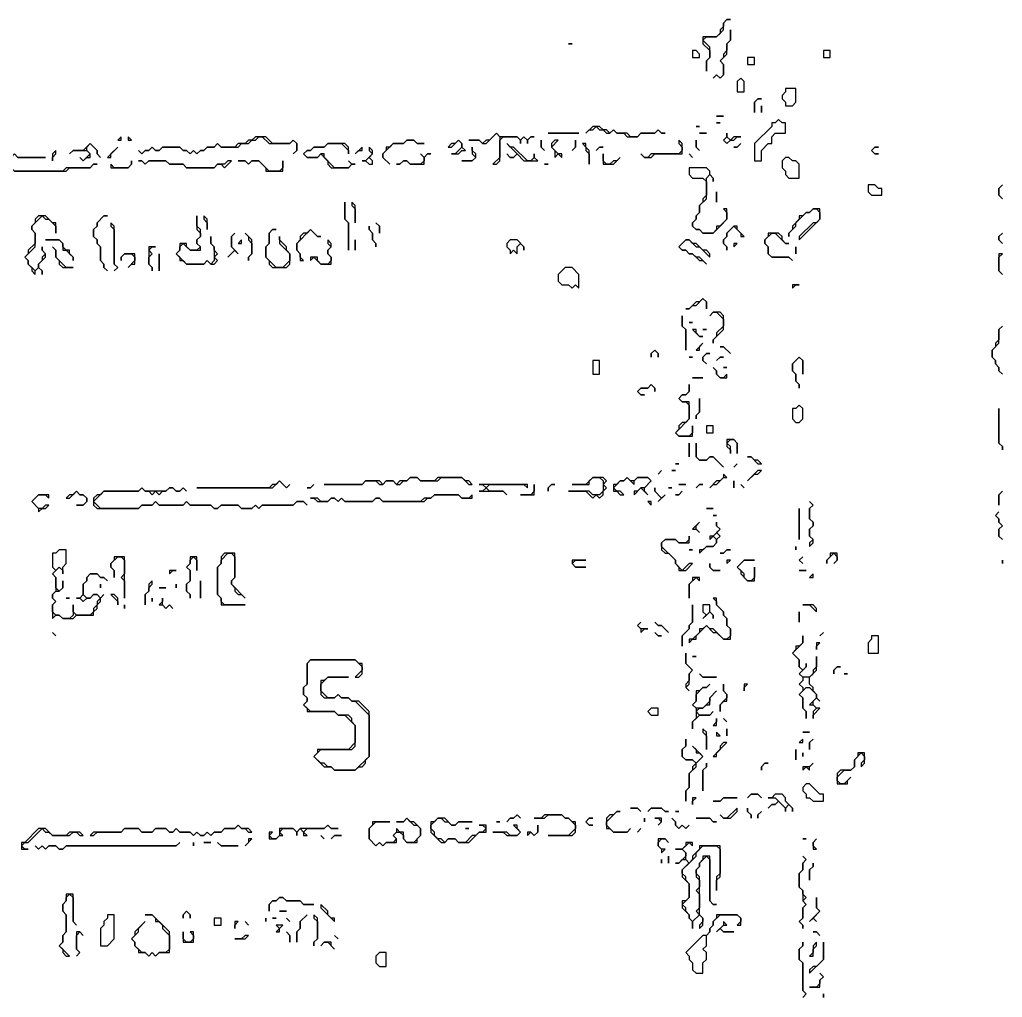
# Model space of a CAD drawing. Header units: metres. Extents: x 0 to 3575, y 1 to 2763.
# Drawn here: x 3289.5 to 3575, y 314 to 598 of the extents above; entities that cross this region are included whole.
import ezdxf

# ---------------------------------------------------------------- set-up
doc = ezdxf.new("R2010")
doc.units = ezdxf.units.M

msp = doc.modelspace()

# ---------------------------------------------------------------- linework, layer by layer
for points in [[(3495, 598), (3494, 597), (3494, 596), (3493, 595), (3493, 594), (3492, 593), (3488, 593), (3488, 591), (3490, 589), (3490, 587), (3489, 586), (3489, 583), (3489, 586), (3490, 587), (3490, 590), (3488, 592), (3489, 593), (3492, 593), (3494, 595), (3494, 597), (3495, 598), (3496, 598)], [(3496, 595), (3496, 592), (3495, 591), (3495, 589), (3494, 588), (3494, 587), (3493, 586), (3494, 585), (3494, 582), (3493, 581), (3492, 582), (3491, 581), (3492, 582), (3493, 581), (3494, 582), (3494, 585), (3493, 586), (3495, 588), (3495, 591), (3496, 592)], [(3449, 591), (3450, 591)], [(3449, 589)], [(3485, 589), (3485, 587), (3487, 587), (3487, 588), (3486, 589)], [(3523, 589), (3523, 587), (3525, 587), (3525, 589)], [(3501, 587), (3501, 585), (3503, 585), (3503, 587)], [(3492, 584)], [(3499, 581), (3498, 580), (3498, 577), (3500, 577), (3500, 580)], [(3512, 578), (3512, 577), (3511, 576), (3511, 575), (3512, 574), (3512, 573), (3514, 573), (3515, 574), (3515, 578)], [(3504, 575), (3503, 574), (3503, 571), (3503, 574), (3504, 575), (3505, 575)], [(3505, 573), (3505, 571)], [(3492, 570), (3494, 570)], [(3510, 569), (3509, 568), (3508, 568), (3508, 567), (3503, 562), (3503, 557), (3505, 557), (3505, 560), (3507, 562), (3508, 562), (3508, 564), (3509, 565), (3512, 565), (3512, 568), (3511, 568)], [(3456, 567), (3454, 565), (3455, 566), (3456, 566), (3457, 567), (3458, 566), (3459, 566), (3460, 565), (3461, 565), (3462, 566), (3463, 565), (3465, 565), (3466, 564), (3469, 564), (3470, 565), (3474, 565), (3475, 566), (3476, 565), (3477, 565), (3476, 565), (3475, 566), (3474, 565), (3470, 565), (3469, 564), (3467, 564), (3466, 565), (3463, 565), (3462, 566), (3461, 565), (3460, 566), (3459, 566), (3458, 567)], [(3479, 566)], [(3486, 567), (3487, 567)], [(3490, 568)], [(3492, 568), (3493, 568)], [(3499, 566)], [(3319, 564), (3318, 563), (3319, 563)], [(3321, 564), (3321, 563), (3322, 563)], [(3358, 564), (3357, 563), (3356, 563), (3355, 562), (3353, 562), (3352, 561), (3348, 561), (3347, 562), (3346, 561), (3344, 561), (3343, 560), (3342, 560), (3341, 559), (3340, 560), (3339, 559), (3338, 560), (3337, 560), (3336, 561), (3331, 561), (3330, 560), (3329, 560), (3328, 561), (3327, 560), (3326, 560), (3325, 559), (3324, 560), (3325, 559), (3326, 560), (3327, 560), (3328, 561), (3329, 560), (3330, 560), (3331, 561), (3336, 561), (3337, 560), (3338, 560), (3339, 559), (3340, 560), (3341, 559), (3342, 560), (3343, 560), (3344, 561), (3346, 561), (3347, 562), (3348, 561), (3353, 561), (3354, 562), (3356, 562), (3357, 563), (3358, 563), (3359, 564), (3360, 564), (3362, 562), (3368, 562), (3369, 563), (3370, 562), (3370, 560), (3369, 559), (3370, 560), (3370, 562), (3369, 563), (3368, 562), (3363, 562), (3361, 564)], [(3402, 563), (3401, 562), (3398, 562), (3397, 561), (3396, 561), (3396, 560), (3395, 559), (3395, 558), (3397, 556), (3395, 558), (3395, 559), (3398, 562), (3401, 562), (3402, 563), (3404, 563), (3405, 562), (3407, 562), (3405, 562), (3404, 563)], [(3417, 563), (3416, 562), (3415, 562), (3414, 561), (3415, 561), (3417, 563), (3418, 562), (3418, 561), (3416, 559), (3415, 559), (3417, 559), (3418, 560), (3419, 560), (3418, 561), (3418, 562)], [(3428, 565), (3426, 563), (3425, 563), (3424, 562), (3423, 563), (3420, 563), (3423, 563), (3424, 562), (3425, 562), (3428, 565), (3429, 564), (3429, 558), (3427, 556), (3428, 556), (3429, 557), (3429, 563), (3430, 564), (3434, 564), (3435, 563), (3435, 562), (3435, 563), (3436, 564), (3437, 563), (3437, 562), (3437, 563), (3438, 564), (3439, 564), (3438, 564), (3437, 563), (3436, 564), (3435, 563), (3434, 564), (3429, 564)], [(3441, 563), (3441, 561), (3442, 560), (3441, 561)], [(3443, 565), (3452, 565)], [(3445, 563), (3444, 562), (3444, 561), (3445, 560), (3445, 558), (3446, 559), (3447, 558), (3447, 559), (3446, 559), (3444, 561), (3446, 563)], [(3451, 563), (3451, 561), (3450, 560), (3451, 561)], [(3481, 563), (3481, 562), (3482, 561), (3482, 560), (3481, 559), (3473, 559), (3472, 558), (3471, 558), (3470, 559), (3471, 558), (3473, 558), (3474, 559), (3482, 559), (3482, 562)], [(3483, 565)], [(3486, 563), (3486, 561), (3487, 560), (3486, 561)], [(3487, 565), (3489, 565)], [(3495, 565), (3495, 564), (3494, 563), (3495, 562), (3496, 563), (3497, 563), (3498, 564), (3499, 564), (3497, 564), (3496, 563), (3495, 564)], [(3300, 560), (3299, 559), (3299, 557), (3299, 558), (3300, 559)], [(3310, 562), (3308, 560), (3305, 560), (3304, 559), (3305, 560), (3309, 560), (3310, 559), (3308, 557), (3307, 558), (3308, 557), (3309, 558), (3310, 558), (3310, 559), (3309, 560), (3309, 561), (3310, 562), (3312, 560), (3312, 559), (3313, 558), (3312, 559), (3312, 560)], [(3318, 561), (3315, 558), (3316, 558), (3316, 559)], [(3320, 561)], [(3322, 561)], [(3379, 562), (3378, 561), (3375, 561), (3374, 560), (3373, 560), (3372, 559), (3373, 558), (3376, 558), (3377, 559), (3379, 557), (3379, 556), (3380, 555), (3385, 555), (3386, 556), (3387, 556), (3386, 556), (3385, 557), (3386, 556), (3385, 555), (3381, 555), (3378, 558), (3378, 559), (3377, 559), (3376, 558), (3373, 558), (3372, 559), (3373, 560), (3374, 560), (3375, 561), (3378, 561), (3379, 562), (3383, 562), (3385, 560), (3385, 559), (3385, 561), (3384, 562)], [(3389, 561), (3387, 559), (3388, 560), (3389, 560)], [(3391, 561), (3391, 560), (3392, 559), (3390, 557), (3389, 557), (3390, 557), (3391, 556), (3392, 556), (3392, 557), (3391, 558), (3392, 559), (3392, 560)], [(3421, 561), (3421, 559), (3422, 558), (3421, 557), (3418, 557), (3421, 557), (3422, 558), (3422, 559), (3421, 560)], [(3431, 562), (3434, 559), (3433, 558), (3432, 558), (3431, 559), (3432, 558), (3433, 558), (3434, 559), (3436, 557), (3440, 557), (3439, 558), (3439, 559), (3439, 558), (3438, 557), (3437, 557), (3433, 561), (3432, 561)], [(3453, 562), (3454, 561), (3454, 560), (3455, 559), (3455, 556), (3455, 560), (3454, 561), (3454, 562)], [(3458, 561), (3457, 560), (3458, 561), (3459, 561)], [(3466, 560)], [(3499, 562), (3498, 561), (3497, 561), (3498, 561)], [(3538, 561), (3537, 560), (3538, 559), (3539, 559), (3538, 559), (3537, 560), (3538, 561), (3539, 561)], [(3288, 559), (3287, 558), (3288, 559), (3289, 558), (3297, 558), (3289, 558)], [(3303, 557)], [(3322, 557), (3322, 556), (3321, 555), (3317, 555), (3316, 556), (3316, 555), (3321, 555), (3322, 556)], [(3322, 559)], [(3324, 557), (3325, 557), (3326, 556), (3327, 557), (3332, 557), (3333, 556), (3337, 556), (3338, 555), (3346, 555), (3347, 556), (3348, 556), (3349, 555), (3351, 557), (3350, 557), (3349, 556), (3347, 556), (3346, 555), (3338, 555), (3337, 556), (3333, 556), (3332, 557), (3327, 557), (3326, 556), (3325, 557)], [(3351, 559)], [(3353, 559)], [(3353, 557), (3355, 557), (3356, 556), (3357, 557), (3359, 557), (3361, 555), (3361, 554), (3366, 554), (3366, 557), (3366, 555), (3365, 554), (3362, 554), (3359, 557), (3357, 557), (3356, 556), (3355, 557)], [(3406, 559), (3407, 558), (3407, 557), (3406, 556), (3403, 556), (3402, 557), (3401, 557), (3400, 556), (3399, 556), (3400, 556), (3401, 557), (3402, 557), (3403, 556), (3407, 556), (3407, 558), (3408, 559), (3409, 559), (3408, 559), (3407, 558)], [(3414, 557)], [(3459, 559), (3459, 556), (3462, 556), (3464, 558), (3463, 557), (3462, 557), (3461, 556), (3460, 556), (3459, 557)], [(3467, 557)], [(3469, 557)], [(3484, 559), (3485, 558)], [(3512, 558), (3511, 557), (3511, 555), (3512, 554), (3512, 553), (3513, 552), (3516, 552), (3516, 556), (3515, 557), (3514, 557), (3513, 558)], [(3311, 556), (3310, 555), (3303, 555), (3302, 554), (3288, 554), (3287, 555), (3288, 554), (3303, 554), (3304, 555), (3310, 555), (3311, 556), (3312, 556)], [(3301, 556)], [(3368, 555)], [(3425, 556)], [(3442, 556), (3443, 556)], [(3457, 556)], [(3484, 555), (3484, 553), (3485, 552), (3488, 552), (3489, 551), (3489, 547), (3488, 546), (3488, 545), (3487, 544), (3487, 542), (3486, 541), (3486, 540), (3485, 539), (3485, 538), (3486, 537), (3487, 537), (3488, 536), (3491, 536), (3495, 540), (3495, 543), (3494, 543), (3495, 542), (3495, 540), (3493, 538), (3492, 538), (3492, 537), (3491, 536), (3488, 536), (3487, 537), (3486, 537), (3485, 538), (3485, 539), (3486, 540), (3486, 541), (3487, 542), (3487, 544), (3489, 546), (3489, 552), (3490, 553), (3491, 552), (3491, 551), (3491, 552), (3490, 553), (3490, 554), (3489, 555)], [(3536, 550), (3536, 548), (3537, 547), (3540, 547), (3540, 549), (3539, 549), (3538, 550)], [(3575, 550), (3574, 549), (3574, 547), (3575, 546), (3574, 547), (3574, 549)], [(3492, 548), (3492, 545)], [(3384, 545), (3384, 540), (3385, 539), (3385, 531), (3385, 539), (3384, 540)], [(3386, 545), (3386, 544), (3387, 543), (3387, 539), (3387, 544)], [(3492, 543)], [(3520, 543), (3519, 542), (3518, 542), (3517, 541), (3516, 541), (3516, 540), (3514, 538), (3514, 537), (3513, 536), (3513, 535), (3513, 536), (3515, 538), (3515, 539), (3518, 542), (3519, 542), (3520, 543), (3521, 543), (3522, 542), (3522, 540), (3521, 539), (3520, 539), (3516, 535), (3516, 534), (3522, 540), (3522, 543)], [(3295, 541), (3294, 540), (3294, 539), (3293, 538), (3293, 537), (3294, 536), (3294, 533), (3292, 531), (3292, 530), (3291, 529), (3292, 528), (3292, 527), (3293, 526), (3293, 525), (3294, 524), (3294, 525), (3295, 526), (3296, 525), (3296, 524), (3296, 525), (3295, 526), (3295, 527), (3297, 529), (3297, 530), (3296, 531), (3296, 532), (3296, 531), (3297, 530), (3296, 529), (3296, 528), (3295, 527), (3295, 526), (3294, 525), (3292, 527), (3292, 528), (3291, 529), (3294, 532), (3294, 536), (3293, 537), (3293, 538), (3296, 541), (3297, 540), (3298, 540), (3300, 538), (3300, 536), (3300, 539), (3299, 539), (3297, 541)], [(3314, 541), (3312, 539), (3312, 538), (3311, 537), (3311, 535), (3312, 534), (3312, 533), (3313, 532), (3313, 528), (3314, 527), (3314, 526), (3315, 525), (3314, 526), (3314, 527), (3313, 528), (3313, 532), (3312, 533), (3312, 534), (3311, 535), (3311, 537), (3312, 538), (3312, 539), (3314, 541), (3315, 541)], [(3341, 541), (3341, 537), (3342, 536), (3342, 535), (3341, 534), (3341, 533), (3342, 532), (3341, 531), (3339, 531), (3338, 532), (3338, 533), (3336, 533), (3336, 531), (3335, 530), (3336, 529), (3336, 528), (3337, 528), (3338, 527), (3343, 527), (3344, 528), (3345, 527), (3346, 527), (3347, 528), (3346, 529), (3347, 530), (3346, 531), (3346, 532), (3345, 533), (3345, 535), (3345, 533), (3346, 532), (3346, 528), (3345, 527), (3344, 528), (3343, 527), (3338, 527), (3335, 530), (3336, 531), (3336, 532), (3337, 533), (3339, 531), (3342, 531), (3342, 532), (3341, 533), (3341, 534), (3342, 535), (3342, 537), (3341, 538)], [(3343, 541), (3343, 540), (3344, 539), (3344, 537), (3344, 540)], [(3316, 539), (3316, 538), (3317, 537), (3317, 527), (3318, 526), (3317, 525), (3318, 526), (3317, 527), (3317, 538)], [(3363, 537), (3362, 536), (3362, 533), (3361, 532), (3361, 529), (3362, 528), (3362, 527), (3363, 526), (3367, 526), (3368, 527), (3368, 530), (3367, 531), (3367, 532), (3365, 534), (3365, 535), (3365, 533), (3368, 530), (3368, 528), (3366, 526), (3364, 526), (3361, 529), (3361, 532), (3362, 533), (3362, 536), (3363, 537), (3364, 537)], [(3374, 537), (3373, 536), (3372, 536), (3371, 535), (3371, 534), (3370, 533), (3370, 531), (3371, 530), (3371, 528), (3372, 528), (3371, 529), (3371, 530), (3370, 531), (3370, 533), (3374, 537), (3376, 535), (3377, 535), (3376, 535)], [(3391, 538), (3391, 537), (3392, 536), (3392, 534), (3393, 533), (3393, 532), (3393, 533), (3392, 534), (3392, 536), (3391, 537)], [(3393, 539), (3394, 538), (3394, 536), (3394, 538)], [(3497, 538), (3495, 536), (3495, 535), (3494, 534), (3494, 533), (3495, 532), (3495, 531), (3495, 532), (3494, 533), (3494, 534), (3495, 535), (3495, 536), (3497, 538), (3499, 536), (3499, 535), (3500, 535), (3498, 537), (3498, 538)], [(3297, 534), (3301, 534), (3302, 533), (3302, 531), (3303, 531), (3305, 529), (3305, 528), (3305, 529), (3304, 530), (3304, 531), (3303, 531), (3302, 532), (3302, 533), (3301, 534)], [(3352, 536), (3351, 535), (3351, 532), (3352, 531), (3350, 529), (3352, 531), (3353, 530), (3351, 532), (3351, 535)], [(3354, 534), (3353, 533), (3354, 533)], [(3355, 536), (3356, 535), (3356, 534), (3357, 533), (3357, 530), (3356, 529), (3356, 528), (3356, 529), (3357, 530), (3357, 534)], [(3379, 534), (3379, 533), (3380, 532), (3379, 531), (3379, 530), (3380, 529), (3380, 528), (3379, 527), (3377, 527), (3376, 528), (3376, 529), (3374, 529), (3374, 528), (3375, 529), (3377, 527), (3380, 527), (3380, 529), (3379, 530), (3379, 531), (3380, 532), (3380, 533)], [(3387, 534), (3387, 531)], [(3432, 534), (3431, 533), (3431, 532), (3432, 531), (3432, 530), (3433, 531), (3434, 530), (3434, 532), (3435, 533), (3436, 532), (3436, 531), (3436, 532), (3434, 534)], [(3483, 534), (3481, 532), (3482, 531), (3483, 531), (3484, 530), (3485, 530), (3487, 528), (3488, 528), (3489, 527), (3487, 529), (3486, 529), (3485, 530), (3484, 530), (3483, 531), (3482, 531), (3481, 532), (3483, 534), (3484, 534), (3486, 532), (3487, 532), (3490, 529), (3490, 530), (3489, 531), (3488, 531), (3486, 533), (3485, 533), (3484, 534)], [(3507, 536), (3507, 535), (3506, 534), (3506, 533), (3507, 532), (3507, 530), (3508, 529), (3513, 529), (3514, 528), (3513, 529), (3508, 529), (3507, 530), (3507, 532), (3506, 533), (3506, 534), (3508, 536), (3509, 536), (3512, 533), (3513, 533), (3512, 533), (3511, 534), (3511, 535), (3510, 536)], [(3575, 536), (3574, 535), (3574, 534), (3575, 533), (3574, 534), (3574, 535)], [(3299, 532), (3300, 531), (3300, 529), (3301, 528), (3301, 527), (3302, 526), (3305, 526), (3303, 526), (3300, 529), (3300, 531)], [(3327, 532), (3327, 527), (3328, 526), (3328, 525), (3328, 526), (3327, 527), (3327, 529), (3328, 530), (3327, 531), (3328, 532), (3329, 532)], [(3497, 533), (3497, 532), (3498, 533)], [(3515, 532), (3515, 530)], [(3320, 530), (3319, 529), (3319, 528), (3319, 529), (3320, 530), (3322, 530), (3323, 529), (3323, 528), (3321, 526), (3322, 527), (3323, 527), (3323, 530)], [(3330, 530), (3330, 525)], [(3574, 530), (3574, 525), (3575, 524), (3574, 525), (3574, 529), (3575, 530)], [(3354, 528)], [(3448, 526), (3446, 524), (3446, 522), (3447, 521), (3449, 521), (3450, 520), (3451, 521), (3452, 520), (3452, 524), (3450, 526)], [(3514, 521), (3514, 520), (3515, 521), (3516, 521)], [(3488, 517), (3487, 516), (3486, 516), (3484, 514), (3483, 514), (3484, 514), (3485, 515), (3486, 515), (3488, 517), (3489, 516), (3489, 514), (3489, 516)], [(3516, 519)], [(3482, 512), (3482, 509), (3483, 508), (3483, 502), (3483, 508), (3482, 509)], [(3485, 512)], [(3488, 512)], [(3491, 513), (3490, 512), (3491, 513), (3492, 513), (3494, 511), (3494, 509), (3492, 507), (3492, 506), (3491, 505), (3491, 504), (3491, 505), (3494, 508), (3494, 512), (3493, 513)], [(3484, 510), (3485, 510)], [(3575, 509), (3574, 508), (3574, 505), (3573, 504), (3573, 503), (3572, 502), (3572, 500), (3573, 499), (3573, 498), (3574, 497), (3574, 496), (3575, 495), (3574, 496), (3574, 497), (3573, 498), (3573, 499), (3572, 500), (3572, 502), (3574, 504), (3574, 508)], [(3485, 508), (3487, 506), (3488, 506), (3487, 506), (3486, 507), (3486, 508)], [(3488, 508), (3489, 508)], [(3488, 504), (3486, 502), (3487, 502), (3487, 503)], [(3493, 503), (3494, 503), (3496, 501), (3494, 503)], [(3474, 502), (3473, 501), (3473, 500), (3473, 501), (3474, 502), (3475, 501), (3475, 500), (3475, 501)], [(3484, 500), (3485, 500)], [(3489, 501), (3488, 500), (3488, 499), (3489, 498), (3488, 499), (3488, 500), (3489, 501), (3490, 501)], [(3493, 500), (3492, 499), (3493, 500), (3494, 500)], [(3516, 500), (3514, 498), (3514, 496), (3515, 495), (3515, 493), (3516, 492), (3516, 491), (3516, 492), (3515, 493), (3515, 495), (3514, 496), (3514, 498), (3516, 500), (3517, 499), (3517, 495), (3517, 499)], [(3456, 499), (3456, 495), (3458, 495), (3458, 499)], [(3491, 497), (3492, 496), (3492, 495), (3493, 494), (3495, 494), (3495, 495), (3494, 494), (3493, 494), (3492, 495), (3492, 496)], [(3494, 497), (3495, 497)], [(3496, 499)], [(3485, 494), (3488, 494)], [(3473, 492), (3472, 491), (3470, 491), (3469, 490), (3470, 489), (3471, 489), (3470, 489), (3469, 490), (3470, 491), (3472, 491), (3473, 492), (3474, 491), (3474, 490), (3474, 491)], [(3484, 492), (3484, 490), (3483, 489), (3482, 489), (3481, 488), (3482, 487), (3483, 487), (3484, 486), (3484, 482), (3483, 481), (3482, 481), (3481, 480), (3481, 479), (3480, 478), (3481, 477), (3485, 477), (3485, 480), (3485, 478), (3484, 477), (3481, 477), (3480, 478), (3484, 482), (3484, 487), (3482, 487), (3481, 488), (3482, 489), (3483, 489), (3484, 490)], [(3487, 488), (3487, 484), (3486, 483), (3486, 482), (3486, 483), (3487, 484)], [(3516, 486), (3515, 485), (3514, 485), (3514, 482), (3515, 481), (3516, 481), (3517, 482), (3517, 485)], [(3575, 488)], [(3574, 485), (3574, 475), (3575, 474), (3575, 473), (3575, 474), (3574, 475)], [(3489, 480), (3489, 478), (3491, 478), (3491, 480)], [(3484, 475), (3484, 471)], [(3486, 475), (3486, 471), (3487, 470), (3489, 470), (3490, 471), (3491, 471), (3494, 468), (3491, 471), (3490, 471), (3489, 470), (3487, 470), (3486, 471)], [(3495, 476), (3495, 474), (3496, 473), (3496, 472), (3496, 474), (3495, 475), (3496, 476), (3497, 476), (3498, 475), (3498, 472), (3498, 475), (3497, 476)], [(3478, 469)], [(3480, 469), (3481, 469)], [(3498, 469), (3497, 468)], [(3501, 471), (3502, 471), (3504, 469), (3505, 469), (3504, 470), (3503, 470), (3502, 471)], [(3476, 467), (3475, 466)], [(3479, 467), (3480, 467)], [(3482, 467)], [(3494, 466), (3494, 465), (3493, 464), (3492, 464), (3490, 462), (3491, 463), (3492, 463), (3494, 465), (3495, 465)], [(3499, 466)], [(3504, 467), (3501, 464), (3503, 466), (3504, 466), (3505, 467)], [(3365, 464), (3364, 463), (3363, 463), (3362, 462), (3341, 462), (3363, 462), (3365, 464), (3367, 462), (3368, 463), (3367, 462)], [(3375, 463), (3374, 462), (3373, 462), (3374, 462)], [(3403, 465), (3402, 464), (3400, 464), (3399, 463), (3398, 464), (3396, 464), (3395, 463), (3394, 464), (3390, 464), (3389, 463), (3378, 463), (3389, 463), (3390, 464), (3393, 464), (3394, 463), (3395, 463), (3396, 464), (3398, 464), (3399, 463), (3400, 463), (3401, 464), (3402, 464), (3403, 465), (3405, 465), (3406, 464), (3411, 464), (3412, 465), (3418, 465), (3420, 463), (3421, 463), (3420, 464), (3419, 464), (3418, 465), (3411, 465), (3410, 464), (3406, 464), (3405, 465)], [(3423, 463), (3424, 463), (3425, 462), (3424, 461), (3423, 461), (3430, 461), (3431, 460), (3430, 461), (3426, 461), (3425, 462), (3426, 463), (3436, 463), (3437, 462), (3437, 463)], [(3439, 463), (3439, 461), (3438, 460), (3435, 460), (3439, 460)], [(3444, 463), (3443, 462), (3443, 461), (3443, 462), (3444, 463), (3445, 463)], [(3447, 463)], [(3456, 465), (3454, 463), (3450, 463), (3455, 463), (3455, 464), (3456, 465), (3458, 465), (3459, 464), (3459, 461), (3458, 460), (3456, 460), (3455, 461), (3449, 461), (3454, 461), (3456, 459), (3457, 460), (3458, 459), (3459, 460), (3459, 461), (3460, 462), (3459, 463), (3460, 464), (3459, 465)], [(3466, 465), (3465, 464), (3464, 464), (3463, 463), (3462, 463), (3462, 461), (3463, 461), (3464, 460), (3465, 460), (3464, 461), (3463, 461), (3462, 462), (3464, 464), (3465, 464), (3466, 465), (3468, 463), (3468, 464), (3469, 465), (3472, 465), (3473, 464), (3471, 462), (3470, 462), (3469, 461), (3468, 461), (3468, 460), (3470, 462), (3472, 460), (3471, 461), (3471, 462), (3473, 464), (3472, 465), (3469, 465), (3468, 464), (3467, 464)], [(3481, 463), (3483, 463)], [(3487, 463), (3486, 462), (3487, 463), (3488, 463)], [(3497, 464), (3497, 462)], [(3499, 463), (3500, 462)], [(3295, 460), (3293, 458), (3295, 456), (3295, 455), (3296, 456), (3297, 456), (3298, 457), (3297, 457), (3296, 456), (3295, 456), (3293, 458), (3295, 460), (3297, 460), (3298, 459), (3298, 460)], [(3306, 461), (3305, 460), (3304, 460), (3303, 459), (3304, 459), (3306, 461), (3307, 460), (3308, 460), (3309, 459), (3309, 458), (3308, 457), (3306, 457), (3308, 457), (3309, 458), (3309, 459), (3308, 460), (3307, 460)], [(3325, 462), (3324, 461), (3314, 461), (3313, 460), (3312, 460), (3311, 459), (3311, 457), (3312, 456), (3324, 456), (3325, 457), (3328, 457), (3329, 458), (3330, 457), (3337, 457), (3338, 458), (3339, 457), (3345, 457), (3346, 456), (3347, 456), (3348, 457), (3353, 457), (3354, 456), (3357, 456), (3358, 457), (3359, 456), (3360, 457), (3369, 457), (3370, 458), (3372, 458), (3373, 457), (3372, 458), (3370, 458), (3369, 457), (3360, 457), (3359, 456), (3358, 457), (3357, 456), (3354, 456), (3353, 457), (3348, 457), (3347, 456), (3346, 456), (3345, 457), (3339, 457), (3338, 458), (3337, 457), (3330, 457), (3329, 458), (3328, 457), (3325, 457), (3324, 456), (3313, 456), (3311, 458), (3314, 461), (3324, 461), (3325, 462), (3326, 461), (3327, 461), (3328, 460), (3329, 461), (3330, 460), (3331, 461), (3332, 461), (3333, 462), (3334, 462), (3335, 461), (3336, 461), (3337, 462), (3338, 461), (3337, 462), (3336, 461), (3335, 461), (3334, 462), (3333, 462), (3332, 461), (3326, 461)], [(3410, 460), (3409, 459), (3407, 459), (3406, 458), (3395, 458), (3394, 459), (3393, 459), (3392, 458), (3384, 458), (3383, 459), (3382, 458), (3381, 459), (3380, 459), (3379, 458), (3377, 458), (3376, 459), (3374, 459), (3375, 459), (3376, 458), (3379, 458), (3380, 459), (3381, 459), (3382, 458), (3383, 459), (3384, 458), (3392, 458), (3393, 459), (3394, 459), (3395, 458), (3407, 458), (3408, 459), (3409, 459), (3410, 460), (3417, 460), (3418, 459), (3421, 459), (3421, 460), (3420, 459), (3418, 459), (3417, 460)], [(3433, 460)], [(3474, 462), (3474, 461), (3476, 459), (3475, 458), (3477, 460), (3476, 459), (3474, 461)], [(3478, 462), (3479, 462)], [(3482, 461), (3481, 460), (3480, 460), (3481, 460)], [(3486, 460)], [(3489, 460)], [(3575, 461), (3574, 460), (3574, 457), (3574, 460)], [(3303, 457)], [(3472, 458), (3473, 457), (3473, 458)], [(3515, 458)], [(3519, 458), (3520, 457), (3519, 456), (3519, 453), (3520, 452), (3520, 451), (3519, 450), (3519, 448), (3520, 447), (3519, 446), (3519, 445), (3520, 446), (3520, 447), (3519, 448), (3519, 450), (3520, 451), (3520, 452), (3519, 453), (3519, 456), (3520, 457)], [(3489, 456), (3491, 456)], [(3491, 454), (3492, 454)], [(3516, 456), (3516, 447)], [(3574, 455), (3573, 454), (3574, 453), (3574, 452), (3575, 451), (3574, 450), (3574, 448), (3575, 447), (3574, 448), (3574, 450), (3575, 451), (3574, 452), (3574, 453), (3573, 454)], [(3487, 452), (3485, 450), (3486, 450), (3487, 449), (3486, 450), (3486, 451)], [(3492, 452), (3492, 451), (3493, 450), (3491, 448), (3490, 448), (3490, 447), (3491, 448), (3492, 447), (3492, 446), (3491, 445), (3489, 445), (3488, 444), (3487, 444), (3487, 443), (3489, 445), (3491, 445), (3492, 446), (3492, 447), (3493, 448), (3492, 449), (3493, 450), (3492, 451)], [(3484, 448), (3484, 447), (3483, 446), (3481, 446), (3480, 447), (3477, 447), (3476, 446), (3476, 444), (3477, 443), (3478, 443), (3480, 441), (3480, 440), (3481, 439), (3481, 438), (3483, 438), (3485, 440), (3484, 440), (3482, 438), (3480, 440), (3480, 441), (3476, 445), (3476, 446), (3477, 447), (3480, 447), (3481, 446), (3484, 446)], [(3486, 447)], [(3301, 444), (3300, 443), (3299, 443), (3299, 439), (3300, 438), (3299, 437), (3300, 436), (3300, 432), (3299, 431), (3299, 430), (3300, 429), (3299, 428), (3299, 424), (3300, 425), (3301, 425), (3302, 424), (3305, 424), (3306, 425), (3311, 425), (3311, 426), (3312, 427), (3312, 428), (3313, 429), (3313, 430), (3314, 431), (3313, 430), (3312, 431), (3311, 431), (3310, 430), (3309, 430), (3308, 431), (3308, 434), (3309, 435), (3309, 436), (3310, 437), (3312, 437), (3313, 436), (3314, 436), (3315, 435), (3314, 436), (3313, 436), (3312, 437), (3310, 437), (3309, 436), (3309, 435), (3308, 434), (3308, 431), (3307, 430), (3306, 430), (3307, 430), (3308, 429), (3309, 430), (3310, 430), (3311, 431), (3312, 431), (3313, 430), (3312, 429), (3312, 428), (3311, 427), (3311, 426), (3310, 425), (3306, 425), (3305, 426), (3305, 428), (3305, 425), (3304, 424), (3302, 424), (3301, 425), (3300, 425), (3299, 426), (3299, 428), (3300, 429), (3299, 430), (3299, 431), (3300, 432), (3301, 432), (3302, 433), (3302, 435), (3302, 433), (3301, 432), (3300, 433), (3300, 436), (3299, 437), (3301, 439), (3302, 438), (3302, 437), (3302, 439), (3303, 440), (3303, 444)], [(3349, 443), (3348, 442), (3348, 440), (3347, 439), (3347, 431), (3348, 430), (3348, 428), (3355, 428), (3349, 428), (3348, 429), (3348, 430), (3347, 431), (3347, 439), (3348, 440), (3348, 441), (3350, 443), (3351, 443), (3352, 442), (3352, 436), (3351, 435), (3351, 434), (3352, 433), (3352, 432), (3353, 431), (3354, 431), (3355, 430), (3351, 434), (3351, 435), (3352, 436), (3352, 443)], [(3484, 444), (3485, 444)], [(3495, 444), (3494, 443), (3493, 443), (3494, 443), (3495, 444), (3496, 444)], [(3515, 445), (3515, 444)], [(3517, 445)], [(3519, 443)], [(3525, 443), (3525, 442), (3524, 441), (3524, 440), (3524, 441), (3526, 443), (3527, 442), (3527, 441), (3526, 440), (3527, 441), (3527, 443)], [(3317, 442), (3317, 441), (3316, 440), (3316, 439), (3317, 438), (3317, 436), (3317, 438), (3316, 439), (3316, 440), (3318, 442), (3319, 442), (3320, 441), (3320, 437), (3319, 436), (3320, 435), (3320, 430), (3320, 442)], [(3339, 442), (3339, 440), (3338, 439), (3339, 438), (3339, 435), (3338, 434), (3338, 432), (3339, 431), (3339, 430), (3339, 431), (3338, 432), (3338, 434), (3339, 435), (3339, 438), (3338, 439), (3339, 440), (3339, 441), (3340, 442), (3341, 441), (3341, 438), (3341, 442)], [(3450, 441), (3450, 440), (3451, 439), (3454, 439), (3451, 439), (3450, 440), (3451, 441), (3454, 441)], [(3484, 442)], [(3490, 440), (3490, 439), (3491, 438), (3493, 438), (3491, 438), (3490, 439)], [(3495, 441), (3495, 440), (3496, 441)], [(3500, 441), (3498, 439), (3499, 438), (3499, 437), (3501, 435), (3503, 435), (3503, 439), (3503, 436), (3502, 435), (3501, 435), (3500, 436), (3500, 437), (3498, 439), (3500, 441), (3503, 441)], [(3517, 442), (3516, 441), (3517, 440), (3516, 441)], [(3575, 441), (3575, 440)], [(3329, 437)], [(3331, 437)], [(3333, 438), (3333, 437), (3334, 438), (3335, 438)], [(3516, 438), (3518, 438)], [(3520, 437), (3519, 436), (3520, 436)], [(3313, 434), (3313, 433)], [(3328, 435), (3327, 434), (3327, 432), (3326, 431), (3326, 428), (3326, 431), (3327, 432), (3327, 433), (3328, 434)], [(3330, 435)], [(3333, 435)], [(3335, 434), (3335, 433)], [(3342, 435), (3342, 430)], [(3485, 436), (3485, 435), (3484, 434), (3484, 430), (3484, 434), (3486, 436), (3487, 435), (3487, 436)], [(3516, 436)], [(3315, 433)], [(3330, 433), (3332, 433)], [(3303, 430), (3304, 430)], [(3316, 431), (3318, 429), (3318, 428), (3318, 430), (3317, 431)], [(3328, 430), (3328, 429)], [(3331, 430), (3331, 429), (3330, 428), (3331, 428), (3332, 427), (3333, 428), (3334, 427), (3333, 428), (3332, 427), (3331, 428)], [(3333, 430)], [(3491, 430), (3492, 429), (3492, 428), (3494, 426), (3494, 425), (3495, 424), (3495, 422), (3496, 421), (3496, 419), (3495, 418), (3494, 418), (3491, 421), (3490, 421), (3489, 422), (3488, 421), (3487, 421), (3487, 420), (3485, 418), (3484, 418), (3484, 417), (3485, 418), (3486, 418), (3486, 419), (3489, 422), (3491, 420), (3492, 420), (3494, 418), (3496, 418), (3496, 421), (3495, 422), (3495, 424), (3494, 425), (3494, 426), (3492, 428), (3492, 430)], [(3309, 427)], [(3320, 428), (3320, 427)], [(3485, 428), (3485, 423), (3484, 422), (3484, 421), (3482, 419), (3482, 416), (3482, 419), (3484, 421), (3484, 422), (3485, 423)], [(3488, 428), (3488, 426), (3489, 425), (3488, 424), (3490, 426), (3491, 425), (3491, 424), (3491, 425), (3490, 426), (3490, 428)], [(3516, 426), (3516, 423)], [(3517, 428), (3519, 428), (3521, 426), (3521, 427), (3520, 428)], [(3470, 423), (3469, 422), (3470, 421), (3470, 420), (3471, 421), (3472, 421), (3470, 421), (3469, 422)], [(3474, 423), (3475, 422), (3476, 422), (3478, 420), (3476, 422), (3475, 422)], [(3299, 420), (3300, 419)], [(3474, 420), (3475, 419), (3476, 419), (3475, 419)], [(3523, 420), (3522, 419)], [(3297, 419)], [(3298, 417)], [(3300, 417)], [(3517, 419), (3517, 417), (3516, 416), (3515, 416), (3515, 415), (3514, 414), (3516, 412), (3516, 410), (3517, 409), (3516, 408), (3517, 407), (3517, 406), (3516, 405), (3517, 404), (3517, 403), (3516, 402), (3517, 401), (3517, 398), (3518, 397), (3518, 395), (3518, 397), (3517, 398), (3517, 401), (3516, 402), (3518, 404), (3519, 404), (3521, 402), (3521, 401), (3519, 399), (3520, 399), (3521, 398), (3520, 397), (3520, 395), (3520, 396), (3522, 398), (3521, 398), (3520, 399), (3520, 400), (3521, 401), (3522, 400), (3521, 401), (3521, 402), (3520, 403), (3520, 404), (3519, 405), (3519, 407), (3521, 409), (3521, 413), (3521, 410), (3520, 409), (3520, 408), (3519, 407), (3517, 407), (3516, 408), (3518, 410), (3518, 411), (3518, 410), (3517, 409), (3516, 410), (3516, 412), (3514, 414), (3517, 417)], [(3520, 419)], [(3521, 417), (3521, 415), (3521, 416), (3522, 417)], [(3537, 419), (3537, 418), (3536, 417), (3536, 414), (3539, 414), (3539, 419)], [(3483, 414), (3483, 411), (3485, 409), (3484, 408), (3484, 406), (3483, 405), (3483, 404), (3484, 403), (3483, 404), (3484, 405), (3484, 408), (3485, 409), (3483, 411)], [(3486, 416)], [(3374, 412), (3373, 411), (3373, 405), (3372, 404), (3372, 402), (3373, 401), (3373, 400), (3372, 399), (3373, 398), (3373, 397), (3381, 397), (3382, 396), (3384, 396), (3387, 393), (3387, 388), (3385, 386), (3376, 386), (3376, 385), (3375, 384), (3378, 381), (3380, 381), (3381, 380), (3387, 380), (3388, 381), (3389, 381), (3390, 382), (3390, 383), (3391, 384), (3391, 397), (3388, 400), (3386, 400), (3385, 401), (3383, 401), (3382, 402), (3381, 401), (3379, 401), (3377, 403), (3377, 405), (3379, 407), (3385, 407), (3379, 407), (3378, 406), (3377, 406), (3377, 402), (3378, 401), (3381, 401), (3382, 402), (3383, 401), (3385, 401), (3386, 400), (3387, 400), (3391, 396), (3391, 384), (3387, 380), (3381, 380), (3380, 381), (3379, 381), (3378, 382), (3377, 382), (3375, 384), (3377, 386), (3386, 386), (3387, 387), (3387, 393), (3386, 394), (3386, 395), (3385, 396), (3382, 396), (3381, 397), (3374, 397), (3372, 399), (3373, 400), (3373, 401), (3372, 402), (3372, 404), (3373, 405), (3373, 411), (3374, 412), (3387, 412), (3389, 410), (3389, 409), (3387, 407), (3388, 407), (3389, 408), (3389, 411), (3388, 411), (3387, 412)], [(3485, 413), (3486, 413)], [(3518, 413)], [(3527, 410), (3526, 409), (3526, 408), (3526, 409), (3527, 410), (3528, 410)], [(3530, 410)], [(3487, 408), (3488, 407), (3492, 407), (3488, 407)], [(3529, 408), (3530, 408)], [(3490, 405), (3489, 404), (3488, 404), (3487, 403), (3486, 403), (3486, 400), (3485, 399), (3486, 398), (3486, 395), (3485, 394), (3485, 392), (3485, 394), (3487, 396), (3490, 396), (3491, 397), (3490, 396), (3487, 396), (3486, 397), (3487, 398), (3488, 398), (3489, 399), (3490, 399), (3490, 401), (3492, 403), (3490, 401), (3490, 400), (3488, 398), (3486, 398), (3485, 399), (3486, 400), (3486, 402), (3488, 404), (3489, 404)], [(3494, 405), (3494, 403), (3495, 402), (3495, 401), (3493, 399), (3493, 397), (3493, 399), (3494, 400), (3495, 400), (3495, 402), (3494, 403)], [(3500, 405), (3500, 403), (3500, 404), (3501, 405)], [(3473, 398), (3472, 397), (3473, 396), (3475, 396), (3475, 398)], [(3492, 395), (3492, 394), (3491, 393), (3492, 393)], [(3494, 395), (3495, 394)], [(3488, 392), (3488, 391), (3489, 390), (3489, 386), (3489, 391)], [(3495, 392), (3495, 390)], [(3483, 389), (3483, 387), (3482, 386), (3482, 384), (3483, 383), (3485, 383), (3486, 382), (3485, 381), (3485, 380), (3484, 379), (3484, 375), (3483, 374), (3483, 371), (3483, 374), (3484, 375), (3484, 379), (3486, 381), (3486, 382), (3488, 384), (3485, 387), (3486, 386), (3486, 385), (3487, 385), (3488, 384), (3486, 382), (3485, 383), (3483, 383), (3482, 384), (3482, 386), (3483, 387)], [(3485, 390)], [(3492, 391), (3492, 390), (3493, 390)], [(3517, 389), (3516, 388), (3517, 388)], [(3517, 391), (3519, 391)], [(3520, 389), (3519, 388), (3519, 386), (3519, 388)], [(3494, 388), (3493, 387), (3493, 386), (3491, 384), (3492, 384), (3492, 385), (3495, 388)], [(3515, 386), (3515, 383)], [(3517, 385), (3517, 384)], [(3533, 385), (3533, 384), (3532, 383), (3532, 381), (3531, 380), (3528, 380), (3527, 379), (3527, 376), (3530, 376), (3530, 377), (3531, 378), (3529, 376), (3528, 376), (3527, 377), (3527, 378), (3529, 380), (3531, 380), (3532, 381), (3532, 383), (3534, 385), (3535, 384), (3535, 383), (3534, 382), (3534, 381), (3535, 382), (3535, 385)], [(3489, 382), (3489, 381), (3488, 380), (3488, 374), (3488, 380), (3489, 381)], [(3506, 382), (3505, 381), (3505, 380), (3505, 381), (3506, 382), (3507, 382)], [(3507, 380)], [(3520, 382), (3519, 381), (3517, 381), (3517, 380), (3518, 381), (3519, 380), (3519, 381)], [(3518, 376), (3517, 375), (3517, 374), (3518, 373), (3518, 372), (3519, 372), (3520, 371), (3523, 371), (3523, 373), (3522, 373), (3519, 376)], [(3485, 372), (3485, 370), (3485, 371), (3486, 372)], [(3488, 372)], [(3494, 372), (3493, 371), (3491, 371), (3493, 371), (3494, 372), (3498, 372)], [(3502, 373), (3501, 372), (3502, 373), (3504, 373), (3505, 372), (3504, 373)], [(3509, 373), (3508, 372), (3507, 372), (3509, 372), (3510, 371), (3509, 370), (3508, 370), (3507, 369), (3508, 370), (3509, 370), (3510, 371), (3512, 369), (3512, 368), (3512, 369), (3513, 370), (3514, 369), (3514, 368), (3514, 369), (3512, 371), (3512, 372), (3511, 373)], [(3467, 369), (3469, 369), (3470, 368), (3469, 369)], [(3473, 369), (3472, 368), (3473, 369), (3476, 369), (3477, 368), (3478, 368), (3477, 368), (3476, 369)], [(3498, 369), (3495, 366), (3494, 366), (3493, 367), (3494, 366), (3496, 366), (3498, 368)], [(3501, 369), (3501, 368), (3502, 367), (3502, 366), (3502, 367), (3501, 368)], [(3402, 366), (3401, 365), (3399, 365), (3401, 365), (3402, 366), (3404, 364), (3405, 364), (3406, 363), (3406, 361), (3404, 359), (3402, 359), (3401, 360), (3401, 362), (3400, 362), (3399, 363), (3399, 362), (3398, 361), (3399, 360), (3398, 359), (3396, 359), (3395, 358), (3394, 359), (3393, 358), (3391, 360), (3391, 363), (3393, 365), (3397, 365), (3392, 365), (3392, 364), (3391, 363), (3391, 360), (3393, 358), (3394, 359), (3395, 358), (3396, 359), (3399, 359), (3399, 360), (3398, 361), (3399, 362), (3400, 362), (3401, 361), (3401, 360), (3402, 359), (3405, 359), (3405, 360), (3406, 361), (3406, 363), (3404, 365), (3403, 365)], [(3411, 366), (3410, 365), (3409, 365), (3409, 362), (3412, 359), (3413, 359), (3414, 360), (3416, 360), (3417, 359), (3420, 359), (3423, 362), (3425, 362), (3425, 364), (3423, 364), (3424, 364), (3425, 363), (3424, 362), (3423, 362), (3422, 361), (3421, 361), (3419, 359), (3417, 359), (3416, 360), (3414, 360), (3413, 359), (3412, 360), (3411, 360), (3410, 361), (3410, 362), (3409, 363), (3409, 364), (3411, 366), (3412, 366), (3413, 365), (3414, 365), (3415, 364), (3416, 364), (3417, 365), (3421, 365), (3417, 365), (3416, 364), (3415, 364), (3413, 366)], [(3434, 367), (3433, 366), (3432, 366), (3431, 365), (3432, 366), (3433, 366), (3434, 367), (3435, 366)], [(3437, 366)], [(3442, 367), (3441, 366), (3439, 366), (3442, 366), (3443, 367), (3447, 367), (3448, 366), (3449, 366), (3451, 364), (3451, 363), (3449, 361), (3443, 361), (3450, 361), (3451, 362), (3451, 365), (3450, 365), (3449, 366), (3448, 366), (3447, 367)], [(3455, 366), (3454, 365), (3455, 364), (3456, 364), (3455, 364), (3454, 365), (3455, 366), (3456, 366)], [(3463, 368), (3462, 367), (3461, 367), (3460, 366), (3460, 363), (3461, 363), (3462, 362), (3466, 362), (3467, 363), (3466, 362), (3462, 362), (3460, 364), (3460, 365), (3463, 368), (3464, 368)], [(3471, 366), (3471, 365)], [(3474, 366), (3475, 366), (3476, 365), (3475, 364), (3476, 365), (3476, 366)], [(3479, 366), (3480, 365), (3480, 364), (3481, 363), (3482, 364), (3483, 363), (3484, 364), (3483, 363), (3482, 364), (3481, 363), (3480, 364), (3480, 365)], [(3480, 368), (3481, 368)], [(3486, 366), (3490, 366), (3491, 365), (3492, 365), (3491, 365), (3490, 366)], [(3505, 368), (3504, 367), (3504, 366), (3504, 367)], [(3295, 363), (3291, 359), (3290, 359), (3290, 357), (3292, 357), (3291, 357), (3290, 358), (3291, 359), (3292, 359), (3296, 363), (3297, 362), (3298, 362), (3299, 361), (3304, 361), (3305, 362), (3306, 362), (3307, 361), (3308, 361), (3307, 362), (3304, 362), (3303, 361), (3299, 361), (3297, 363)], [(3353, 364), (3352, 363), (3349, 363), (3348, 362), (3346, 362), (3345, 361), (3344, 362), (3343, 361), (3342, 361), (3341, 362), (3340, 361), (3339, 362), (3336, 362), (3335, 363), (3334, 362), (3333, 362), (3332, 363), (3329, 363), (3328, 362), (3325, 362), (3324, 363), (3320, 363), (3319, 362), (3311, 362), (3310, 361), (3311, 361), (3312, 362), (3319, 362), (3320, 363), (3324, 363), (3325, 362), (3328, 362), (3329, 363), (3332, 363), (3333, 362), (3334, 362), (3335, 363), (3336, 362), (3339, 362), (3340, 361), (3341, 362), (3342, 361), (3343, 361), (3344, 362), (3345, 361), (3346, 362), (3348, 362), (3349, 363), (3352, 363), (3353, 364), (3354, 363), (3355, 363), (3356, 362), (3357, 362), (3356, 363), (3354, 363)], [(3379, 364), (3378, 363), (3371, 363), (3370, 362), (3369, 363), (3365, 363), (3365, 361), (3364, 360), (3363, 360), (3362, 361), (3363, 362), (3362, 362), (3362, 360), (3364, 360), (3365, 361), (3366, 361), (3365, 362), (3366, 363), (3369, 363), (3370, 362), (3370, 361), (3370, 362), (3371, 363), (3372, 362), (3372, 361), (3373, 361), (3372, 362), (3373, 363), (3378, 363), (3379, 364), (3380, 363), (3382, 363), (3380, 363)], [(3419, 363), (3420, 363)], [(3433, 364), (3435, 362), (3434, 361), (3432, 361), (3431, 362), (3427, 362), (3430, 362), (3431, 361), (3434, 361), (3435, 362), (3434, 363), (3434, 364)], [(3428, 365), (3429, 365)], [(3436, 364)], [(3440, 364), (3440, 362), (3439, 361), (3438, 362), (3437, 362), (3437, 361), (3438, 362), (3439, 361), (3440, 362)], [(3470, 363), (3469, 362)], [(3472, 363)], [(3478, 363)], [(3356, 360), (3356, 359), (3355, 358), (3357, 360)], [(3375, 361)], [(3377, 361), (3378, 360)], [(3381, 361), (3380, 360), (3381, 361), (3383, 361)], [(3474, 362)], [(3475, 360), (3475, 358), (3476, 357), (3476, 356), (3477, 357), (3476, 357), (3475, 358), (3475, 359), (3476, 360), (3477, 360), (3478, 359), (3477, 360)], [(3476, 362)], [(3517, 360), (3518, 360)], [(3519, 362)], [(3521, 360), (3520, 359), (3520, 357), (3521, 357), (3520, 358), (3520, 359)], [(3336, 359), (3335, 358), (3303, 358), (3302, 357), (3301, 357), (3300, 358), (3298, 358), (3297, 357), (3296, 358), (3295, 357), (3294, 358), (3295, 357), (3296, 358), (3297, 357), (3298, 358), (3300, 358), (3301, 357), (3302, 357), (3303, 358), (3335, 358)], [(3338, 358)], [(3340, 359), (3340, 358)], [(3343, 359), (3345, 359)], [(3347, 359), (3348, 358), (3353, 358), (3348, 358)], [(3483, 359), (3483, 358), (3482, 357), (3480, 357), (3482, 357), (3483, 356), (3483, 355), (3481, 353), (3480, 353), (3481, 353), (3482, 354), (3483, 354), (3484, 353), (3482, 351), (3482, 349), (3484, 347), (3484, 343), (3483, 342), (3482, 342), (3482, 340), (3484, 338), (3484, 337), (3485, 336), (3485, 334), (3485, 336), (3487, 338), (3488, 337), (3488, 336), (3487, 335), (3487, 334), (3488, 335), (3488, 337), (3487, 338), (3487, 349), (3486, 350), (3486, 351), (3487, 352), (3487, 353), (3489, 355), (3490, 354), (3490, 342), (3491, 341), (3492, 341), (3491, 341), (3490, 342), (3490, 355), (3488, 355), (3488, 354), (3487, 353), (3487, 352), (3486, 351), (3486, 349), (3487, 348), (3487, 346), (3486, 345), (3487, 344), (3487, 340), (3486, 339), (3487, 338), (3485, 336), (3484, 337), (3484, 338), (3483, 339), (3483, 340), (3482, 341), (3484, 343), (3484, 347), (3483, 348), (3483, 349), (3482, 350), (3482, 351), (3486, 355), (3486, 356), (3488, 358), (3492, 358), (3493, 357), (3493, 350), (3492, 349), (3492, 345), (3492, 348), (3493, 349), (3493, 358), (3487, 358), (3487, 357), (3485, 355), (3485, 354), (3484, 353), (3483, 354), (3483, 356), (3482, 357), (3484, 359), (3485, 358), (3485, 359)], [(3516, 358)], [(3478, 355), (3478, 353)], [(3517, 355), (3518, 354), (3517, 353), (3517, 351), (3516, 350), (3516, 346), (3517, 345), (3517, 342), (3518, 341), (3517, 340), (3517, 337), (3516, 336), (3517, 335), (3517, 334), (3517, 335), (3516, 336), (3517, 337), (3517, 340), (3518, 341), (3517, 342), (3518, 343), (3517, 344), (3517, 345), (3516, 346), (3516, 350), (3517, 351), (3517, 353), (3518, 354)], [(3476, 354), (3476, 353)], [(3520, 353), (3520, 352), (3519, 351), (3519, 348), (3519, 351), (3520, 352)], [(3303, 344), (3303, 342), (3302, 341), (3302, 339), (3303, 338), (3303, 333), (3302, 332), (3302, 330), (3301, 329), (3302, 328), (3302, 327), (3303, 326), (3304, 326), (3301, 329), (3302, 330), (3302, 332), (3303, 333), (3303, 338), (3302, 339), (3302, 341), (3303, 342), (3303, 343), (3304, 344), (3305, 343), (3305, 336), (3306, 335), (3305, 336), (3305, 344)], [(3365, 343), (3364, 342), (3363, 342), (3362, 341), (3362, 339), (3362, 341), (3363, 342), (3364, 342), (3365, 343), (3366, 343), (3367, 342), (3371, 342), (3372, 341), (3375, 341), (3372, 341), (3371, 342), (3367, 342), (3366, 343)], [(3521, 343), (3521, 340), (3522, 339), (3519, 336), (3520, 337), (3521, 336), (3520, 337), (3522, 339), (3521, 340)], [(3377, 341), (3377, 340), (3381, 336), (3381, 337), (3380, 337), (3379, 338), (3379, 339)], [(3315, 338), (3315, 337), (3314, 336), (3314, 335), (3313, 334), (3313, 329), (3315, 329), (3317, 331), (3317, 338)], [(3326, 338), (3328, 338), (3329, 337), (3329, 336), (3330, 336), (3331, 335), (3331, 334), (3333, 332), (3333, 328), (3332, 327), (3330, 327), (3329, 326), (3328, 327), (3327, 326), (3326, 327), (3325, 327), (3323, 329), (3323, 330), (3322, 331), (3324, 333), (3324, 334), (3326, 336), (3323, 333), (3323, 332), (3322, 331), (3323, 330), (3323, 329), (3324, 328), (3324, 327), (3326, 327), (3327, 326), (3328, 327), (3329, 326), (3330, 327), (3333, 327), (3333, 333), (3328, 338)], [(3338, 339), (3337, 338), (3337, 337), (3337, 338), (3338, 339), (3339, 338), (3339, 337), (3339, 338)], [(3346, 337), (3346, 335), (3348, 335), (3348, 337)], [(3361, 337), (3361, 336)], [(3363, 337), (3364, 337)], [(3365, 339), (3367, 339)], [(3367, 337), (3368, 336)], [(3373, 338), (3371, 336), (3371, 334), (3370, 333), (3370, 330), (3370, 333), (3371, 334), (3371, 336)], [(3375, 338), (3375, 337), (3376, 336), (3376, 331), (3375, 330), (3375, 329), (3375, 330), (3376, 331), (3376, 337)], [(3492, 338), (3492, 337), (3491, 336), (3491, 335), (3490, 334), (3490, 333), (3489, 332), (3488, 332), (3483, 327), (3484, 326), (3484, 325), (3485, 324), (3485, 322), (3486, 321), (3488, 321), (3488, 324), (3489, 325), (3489, 327), (3488, 328), (3489, 329), (3489, 332), (3490, 333), (3490, 334), (3491, 335), (3491, 336), (3493, 338), (3498, 338), (3499, 337), (3499, 336), (3498, 335), (3499, 335), (3499, 337), (3498, 338)], [(3352, 336), (3352, 334), (3352, 335), (3353, 336)], [(3355, 336), (3356, 335)], [(3364, 335), (3365, 334), (3364, 333), (3365, 333), (3365, 334), (3366, 335)], [(3379, 335)], [(3494, 336), (3494, 335), (3492, 333), (3493, 334), (3494, 333), (3497, 333), (3494, 333), (3493, 334), (3494, 335), (3495, 335)], [(3306, 333), (3306, 328), (3307, 327), (3306, 326), (3307, 327), (3306, 328), (3306, 332), (3307, 333), (3308, 332), (3307, 333)], [(3337, 333), (3337, 330), (3340, 330), (3340, 333), (3339, 333), (3340, 332), (3340, 331), (3339, 330), (3338, 330), (3337, 331)], [(3355, 332), (3354, 331), (3352, 331), (3355, 331), (3356, 332)], [(3361, 333)], [(3367, 333), (3368, 332), (3368, 330), (3368, 332)], [(3381, 334)], [(3381, 332), (3382, 331)], [(3517, 332)], [(3520, 333), (3521, 333), (3522, 332), (3521, 333)], [(3308, 330)], [(3378, 330), (3377, 329), (3378, 330), (3379, 330), (3381, 328), (3380, 329), (3380, 330)], [(3423, 331)], [(3423, 329)], [(3425, 331)], [(3491, 331)], [(3517, 330), (3517, 329), (3516, 328), (3516, 325), (3517, 324), (3517, 316), (3518, 315), (3517, 314), (3518, 315), (3517, 316), (3517, 324), (3516, 325), (3516, 328), (3517, 329)], [(3523, 330), (3523, 325), (3521, 323), (3520, 323), (3519, 322), (3519, 321), (3523, 325)], [(3521, 330), (3520, 329), (3520, 327), (3519, 326), (3520, 326), (3520, 328), (3521, 329)], [(3394, 327), (3393, 326), (3393, 324), (3394, 323), (3396, 323), (3396, 327)], [(3522, 321), (3523, 320), (3522, 319), (3522, 318), (3521, 317), (3519, 317), (3522, 317), (3522, 319), (3523, 320)], [(3523, 315), (3523, 314)]]:
    msp.add_lwpolyline(points, close=True)

doc.saveas('drawing.dxf')
